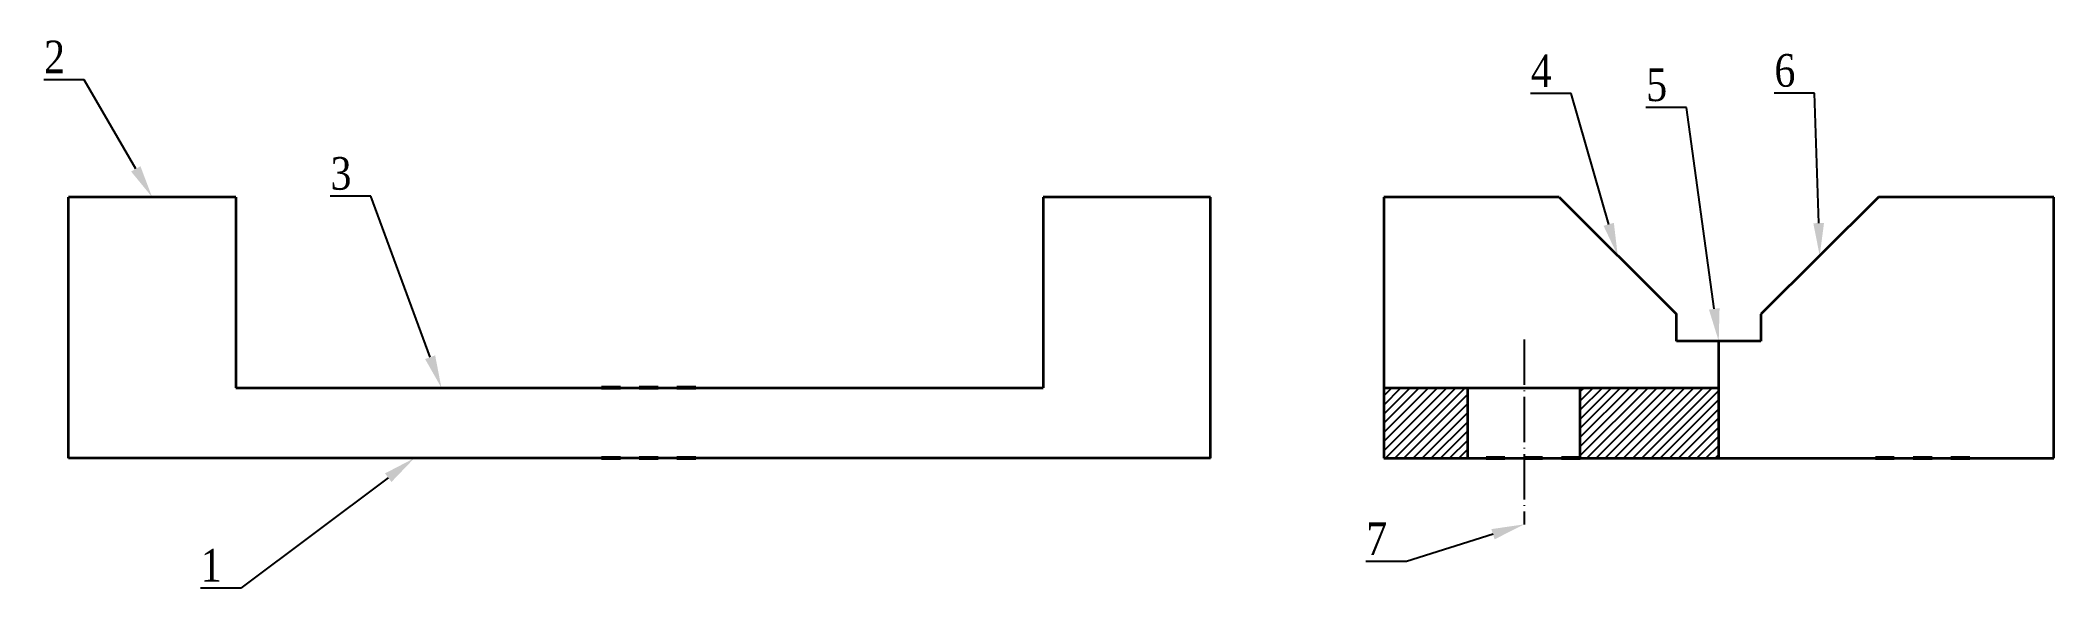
# Paper-space layout 'Layout1' of a CAD drawing. Header units: millimetres. Extents: x 105 to 352, y 106 to 174.
import ezdxf
from ezdxf import colors
from ezdxf.entities.mleader import LeaderData, LeaderLine
from ezdxf.math import Vec2, Vec3

# ---------------------------------------------------------------- set-up
doc = ezdxf.new("R2010")
doc.units = ezdxf.units.MM
doc.header["$LTSCALE"] = 23.1
for name, pattern in [('ACAD_ISO03W100', [30, 12, -18]), ('ACAD_ISO04W100', [30, 24, -3, 0, -3]), ('HIDDEN', [0.2, 0.1, -0.1])]:
    doc.linetypes.add(name, pattern=pattern)
doc.layers.get('0').update_dxf_attribs({"linetype": 'CONTINUOUS', "lineweight": 35})
for name, color, linetype in [('demension', 161, 'ACAD_ISO04W100'), ('notuse2', 170, 'ACAD_ISO03W100'), ('truc', 240, 'ACAD_ISO04W100')]:
    doc.layers.add(name, color=color, linetype=linetype)
doc.layers.add('net ve', color=7, linetype='CONTINUOUS', lineweight=53)
doc.styles.get("Standard").update_dxf_attribs({"font": 'times.ttf', "width": 0.85})

psp = doc.layouts.get("Layout1")

# ---------------------------------------------------------------- hatches: boundary and pattern name
at = {"layer": 'demension'}
h = psp.add_hatch(dxfattribs=at)
h.set_pattern_fill('ANSI31', color=256, scale=0.25)
h.set_pattern_definition([(45, (549.3999, -90.4328), (-0.561266, 0.561266), [])])
h.paths.add_polyline_path([(310.67, 122.78), (310.67, 131.4), (293.7, 131.4), (293.7, 122.78)])
h.paths.add_polyline_path([(279.9, 131.4), (269.6, 131.4), (269.6, 122.78), (279.9, 122.78)])

# ---------------------------------------------------------------- linework, layer by layer
at = {"color": 7, "linetype": 'Continuous'}
for p, q in [((108.35, 122.78), (108.35, 154.78)), ((128.85, 154.78), (108.35, 154.78)), ((128.85, 154.78), (128.85, 131.4)), ((248.35, 154.78), (227.85, 154.78)), ((227.85, 154.78), (227.85, 131.4)), ((248.35, 122.78), (248.35, 154.78)), ((269.6, 154.78), (269.6, 122.78)), ((291.04, 154.78), (269.6, 154.78)), ((351.74, 122.78), (351.74, 154.78)), ((315.85, 140.42), (315.85, 137.12)), ((315.85, 137.12), (305.49, 137.12)), ((128.85, 131.4), (227.85, 131.4)), ((248.35, 122.78), (108.35, 122.78)), ((269.6, 122.78), (351.74, 122.78))]:
    psp.add_line(p, q, dxfattribs=at)
for p, q in [((291.1, 154.78), (291.04, 154.78)), ((291.1, 154.78), (305.49, 140.42)), ((330.24, 154.78), (315.85, 140.42)), ((351.74, 154.78), (330.24, 154.78)), ((305.49, 137.12), (305.49, 140.42)), ((310.67, 122.78), (310.67, 137.12)), ((269.6, 131.4), (310.67, 131.4)), ((279.9, 122.78), (279.9, 131.4)), ((293.7, 122.78), (293.7, 131.4))]:
    psp.add_line(p, q)
at = {"layer": 'demension'}
for p, q in [((310.67, 122.78), (310.67, 137.12)), ((269.6, 131.4), (310.67, 131.4))]:
    psp.add_line(p, q, dxfattribs=at)
at = {"layer": 'net ve', "color": 8, "linetype": 'HIDDEN'}
for p, q in [((185.25, 131.4), (171.45, 131.4)), ((185.25, 122.78), (171.45, 122.78)), ((293.7, 122.78), (279.9, 122.78)), ((341.44, 122.78), (327.64, 122.78))]:
    psp.add_line(p, q, dxfattribs=at)
at = {"layer": 'notuse2', "linetype": 'HIDDEN'}
for p, q in [((279.9, 131.4), (279.9, 122.78)), ((293.7, 131.4), (279.9, 131.4)), ((293.7, 131.4), (293.7, 122.78))]:
    psp.add_line(p, q, dxfattribs=at)
at = {"layer": 'truc', "ltscale": 0.01}
psp.add_line((286.81, 137.32), (286.81, 114.66), dxfattribs=at)

# ---------------------------------------------------------------- leaders
at = {"layer": 'demension'}
ml = psp.add_multileader_mtext('Standard', dxfattribs=at)
ml.set_content('2', color=256)
ml.set_leader_properties()
ml.build(insert=Vec2(0, 0))
ml.multileader.update_dxf_attribs({"text_right_attachment_type": 6, "dogleg_length": 0.36})
ctx = ml.context
ctx.base_point, ctx.plane_origin = Vec3(103.72, 171.97), Vec3(118.6, 154.78)
ctx.right_attachment, ctx.text_align_type = 6, 2
notes = []
notes.append((ctx, [(1, (1, 1, 0), (110.28, 169.17), (-1, 0), 0.36, [(0, [(118.6, 154.78)], 0, [])])]))
ctx.mtext.insert, ctx.mtext.alignment, ctx.mtext.flow_direction = Vec3(107.92, 173.97), 3, 5
ml = psp.add_multileader_mtext('Standard', dxfattribs=at)
ml.set_content('4', color=256)
ml.set_leader_properties()
ml.build(insert=Vec2(0, 0))
ml.multileader.update_dxf_attribs({"text_right_attachment_type": 6, "dogleg_length": 0.36})
ctx = ml.context
ctx.base_point, ctx.plane_origin = Vec3(285.94, 170.28), Vec3(298.29, 147.6)
ctx.right_attachment, ctx.text_align_type = 6, 2
notes.append((ctx, [(1, (1, 1, 0), (292.56, 167.48), (-1, 0), 0.36, [(0, [(298.29, 147.6)], 0, [])])]))
ctx.mtext.insert, ctx.mtext.alignment, ctx.mtext.flow_direction = Vec3(290.2, 172.28), 3, 5
ml = psp.add_multileader_mtext('Standard', dxfattribs=at)
ml.set_content('5', color=256)
ml.set_leader_properties()
ml.build(insert=Vec2(0, 0))
ml.multileader.update_dxf_attribs({"text_right_attachment_type": 6, "dogleg_length": 0.36})
ctx = ml.context
ctx.base_point, ctx.plane_origin = Vec3(300.41, 168.53), Vec3(310.67, 137.12)
ctx.right_attachment, ctx.text_align_type = 6, 2
notes.append((ctx, [(1, (1, 1, 0), (306.71, 165.76), (-1, 0), 0.36, [(0, [(310.67, 137.12)], 0, [])])]))
ctx.mtext.insert, ctx.mtext.alignment, ctx.mtext.flow_direction = Vec3(304.35, 170.56), 3, 5
ml = psp.add_multileader_mtext('Standard', dxfattribs=at)
ml.set_content('6', color=256)
ml.set_leader_properties()
ml.build(insert=Vec2(0, 0))
ml.multileader.update_dxf_attribs({"text_right_attachment_type": 6, "dogleg_length": 0.36})
ctx = ml.context
ctx.base_point, ctx.plane_origin = Vec3(315.97, 170.28), Vec3(323.05, 147.6)
ctx.right_attachment, ctx.text_align_type = 6, 2
notes.append((ctx, [(1, (1, 1, 0), (322.43, 167.52), (-1, 0), 0.36, [(0, [(323.05, 147.6)], 0, [])])]))
ctx.mtext.insert, ctx.mtext.alignment, ctx.mtext.flow_direction = Vec3(320.07, 172.32), 3, 5
ml = psp.add_multileader_mtext('Standard', dxfattribs=at)
ml.set_content('3', color=256)
ml.set_leader_properties()
ml.build(insert=Vec2(0, 0))
ml.multileader.update_dxf_attribs({"text_right_attachment_type": 6, "dogleg_length": 0.36})
ctx = ml.context
ctx.base_point, ctx.plane_origin = Vec3(139.15, 157.66), Vec3(154.07, 131.4)
ctx.right_attachment, ctx.text_align_type = 6, 2
notes.append((ctx, [(1, (1, 1, 0), (145.4, 154.89), (-1, 0), 0.36, [(0, [(154.07, 131.4)], 0, [])])]))
ctx.mtext.insert, ctx.mtext.alignment, ctx.mtext.flow_direction = Vec3(143.04, 159.69), 3, 5
ml = psp.add_multileader_mtext('Standard', dxfattribs=at)
ml.set_content('1', color=256)
ml.set_leader_properties()
ml.build(insert=Vec2(0, 0))
ml.multileader.update_dxf_attribs({"text_right_attachment_type": 6, "dogleg_length": 0.36})
ctx = ml.context
ctx.base_point, ctx.plane_origin = Vec3(123.82, 109.65), Vec3(150.75, 122.78)
ctx.right_attachment, ctx.text_align_type = 6, 2
notes.append((ctx, [(0, (1, 1, 0), (129.49, 106.85), (-1, 0), 0.36, [(0, [(150.75, 122.78)], 0, [])])]))
ctx.mtext.insert, ctx.mtext.alignment, ctx.mtext.flow_direction = Vec3(127.13, 111.65), 3, 5
ml = psp.add_multileader_mtext('Standard', dxfattribs=at)
ml.set_content('7', color=256)
ml.set_leader_properties()
ml.build(insert=Vec2(0, 0))
ml.multileader.update_dxf_attribs({"text_right_attachment_type": 6, "dogleg_length": 0.36})
ctx = ml.context
ctx.base_point, ctx.plane_origin = Vec3(265.91, 112.85), Vec3(286.81, 114.66)
ctx.right_attachment, ctx.text_align_type = 6, 2
notes.append((ctx, [(1, (1, 1, 0), (272.38, 110.09), (-1, 0), 0.36, [(0, [(286.81, 114.66)], 0, [])])]))
ctx.mtext.insert, ctx.mtext.alignment, ctx.mtext.flow_direction = Vec3(270.02, 114.89), 3, 5
for ctx, leaders in notes:
    for number, flags, end, landing, length, lines in leaders:
        leader = LeaderData()
        leader.index, (leader.has_last_leader_line, leader.has_dogleg_vector, leader.attachment_direction) = number, flags
        leader.last_leader_point, leader.dogleg_vector, leader.dogleg_length = Vec3(end), Vec3(landing), length
        for number, points, colour, breaks in lines:
            line = LeaderLine()
            line.index, line.vertices, line.color, line.breaks = number, Vec3.list(points), colors.encode_raw_color(colour), breaks
            leader.lines.append(line)
        ctx.leaders.append(leader)

doc.saveas('drawing.dxf')
